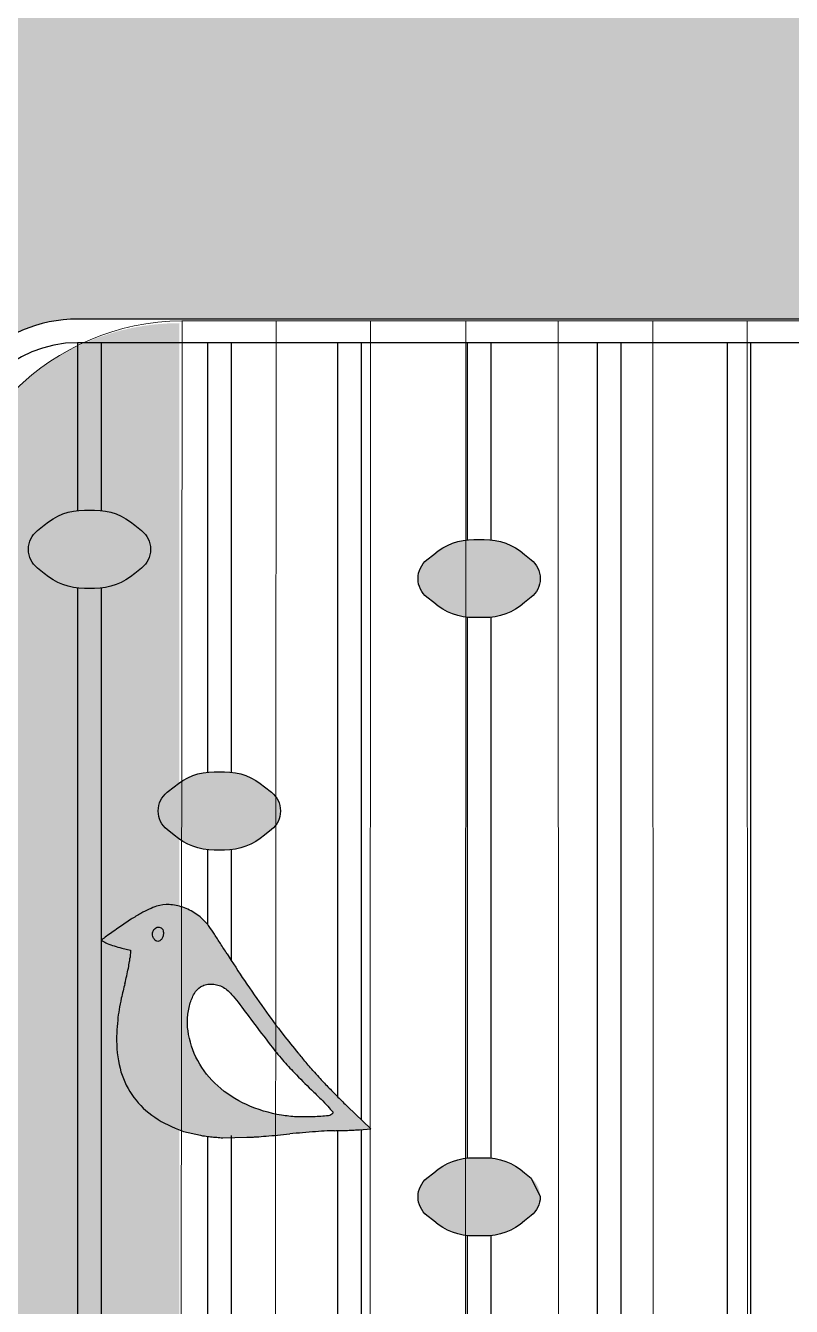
# Model space of a CAD drawing. Header units: millimetres. Extents: x 35877 to 3066687, y -650199 to -40525.
# Drawn here: x 147110.58 to 147126.79, y -179740.27 to -179713.15 of the extents above; entities that cross this region are included whole.
import ezdxf

# ---------------------------------------------------------------- set-up
doc = ezdxf.new("R2010")
doc.units = ezdxf.units.MM
doc.header["$MEASUREMENT"] = 0
for name, color, linetype, lineweight in [('A8_FURNITURE', 32, 'Continuous', 30), ('dim05', 1, 'Continuous', 13), ('Elevation 4.5', 206, 'Continuous', 5), ('FURNITURE', 32, 'Continuous', 9), ('NAME PLATE', 7, 'Continuous', 25)]:
    doc.layers.add(name, color=color, linetype=linetype, lineweight=lineweight)

msp = doc.modelspace()

# ---------------------------------------------------------------- hatches: boundary and pattern name
at = {"layer": 'dim05', "lineweight": 0, "true_color": 0xa47149, "transparency": 33554630}
h = msp.add_hatch(color=35, dxfattribs=at)
h.dxf.hatch_style = 1
h.paths.add_polyline_path([(147148.6692198804, -179711.3997529736), (147102.6771290681, -179711.3997529736), (147102.6847784789, -179803.3590777474), (147148.6768692911, -179803.3590777474), (147148.6756299932, -179788.4605452587), (147142.6768692911, -179788.4605452587), (147142.6768692911, -179791.3590777474, -0.4142135623730951), (147139.6768692911, -179794.3590777474), (147111.6793159325, -179794.3590777474, -0.4142135623730951), (147108.6793159325, -179791.3590777474), (147108.6793159325, -179722.3649777924, -0.4142135623730951), (147111.6793159325, -179719.3649777924), (147139.6768692911, -179719.3649777924, -0.4142135623730951), (147142.6768692911, -179722.3649777924), (147142.6768692911, -179749.2606801416), (147148.6723692487, -179749.2606801416)])
at = {"layer": 'Elevation 4.5', "lineweight": 0, "true_color": 0x000000, "transparency": 33554628}
h = msp.add_hatch(color=18, dxfattribs=at)
h.dxf.hatch_style = 1
h.paths.add_polyline_path([(147113.2223603216, -179724.243888833, 0.2335693837451339), (147113.0323269319, -179723.8437488668), (147112.8876572639, -179723.7294494846, 0.1866468864992515), (147112.0375844884, -179723.4129529946), (147111.8212512633, -179723.4129529946, 0.1866468864992447), (147110.9711784878, -179723.7294494846), (147110.8265088198, -179723.8437488668, 0.229438131234605), (147110.6364754301, -179724.2360761543, 0.2335693837451812), (147110.8265088197, -179724.6362161204), (147110.9711784878, -179724.7505155027, 0.1866468864992518), (147111.8212512633, -179725.0670119927), (147112.0375844883, -179725.0670119927, 0.1866468864992437), (147112.8876572639, -179724.7505155027), (147113.0323269319, -179724.6362161204, 0.229438131234605)])
h.paths.add_polyline_path([(147121.2817152716, -179724.4631638638), (147121.1370456036, -179724.3488644816, 0.1866468864992479), (147120.286972828, -179724.0323679916), (147120.070639603, -179724.0323679916, 0.186646886499249), (147119.2205668275, -179724.3488644816), (147119.0758971594, -179724.4631638639, 0.2294381312187934), (147118.8858637697, -179724.8554911513, 0.2335693837454127), (147119.0758971594, -179725.2556311174), (147119.2205668275, -179725.3699304997, 0.1866468864992496), (147120.070639603, -179725.6864269897), (147120.286972828, -179725.6864269897, 0.1866468864992459), (147121.1370456036, -179725.3699304997), (147121.2817152716, -179725.2556311175, 0.2294381312761696), (147121.4717486613, -179724.86330383, 0.2335693837839362)])
h.paths.add_polyline_path([(147115.7821230451, -179729.3847134651), (147115.6374533771, -179729.2704140829, 0.1866468864992447), (147114.7873806016, -179728.953917593), (147114.5710473766, -179728.953917593, 0.1866468864992453), (147113.720974601, -179729.2704140829), (147113.576304933, -179729.3847134652, 0.2294381312187938), (147113.3862715433, -179729.7770407527, 0.2335693837448415), (147113.576304933, -179730.1771807188), (147113.720974601, -179730.2914801011, 0.1866468864992492), (147114.5710473766, -179730.607976591), (147114.7873806016, -179730.607976591, 0.186646886499244), (147115.6374533771, -179730.2914801011), (147115.7821230451, -179730.1771807189, 0.229438131276169), (147115.9721564348, -179729.7848534313, 0.2335693837839357)])
h = msp.add_hatch(color=18, dxfattribs=at)
h.dxf.hatch_style = 1
edge = h.paths.add_edge_path()
edge.add_arc((147095.6144448667, -179744.8971524703), 22.71277757108558, 32.16172456926157, 32.81148210288643)
edge.add_arc((147100.8945560551, -179741.4928552149), 16.43035654375045, 32.81148210665176, 33.63723764329593)
edge.add_arc((147099.9158540101, -179742.1440515416), 17.60590507442646, 33.63732160428831, 34.28730340976625)
edge.add_arc((147113.9047304754, -179732.6060287093), 0.674793347500813, 34.28730343310656, 41.16894355051372)
edge.add_arc((147113.5080138439, -179732.9529482118), 1.201801152872894, 41.16894354354579, 55.9920307366927)
edge.add_arc((147113.5295935347, -179732.9209646011), 1.163218327600577, 55.99203073469801, 71.17988011244289)
edge.add_arc((147113.5668298247, -179732.8117155181), 1.047797777297143, 71.1799864031716, 87.21540258183099)
edge.add_arc((147113.5807003222, -179732.5265413828), 0.7622865198643559, 87.21540257365744, 107.569980809068)
edge.add_arc((147113.7399069698, -179733.0293381829), 1.289687106465092, 107.5699808175182, 114.984230487483)
edge.add_arc((147114.3034772528, -179734.2387875243), 2.62399560651567, 114.984230472451, 119.3422138767468)
edge.add_arc((147114.9110281893, -179735.3195639687), 3.863832637452334, 119.3422138913767, 122.918402823684)
edge.add_arc((147117.4932333081, -179739.3082356773), 8.615388727239672, 122.9184028174024, 124.8820485785528)
edge.add_arc((147144.9719757556, -179778.7244012969), 56.66448235709579, 124.8820485660495, 125.0486099598604)
edge.add_arc((147131.4920605827, -179759.5078074002), 33.19140002734221, 125.0486100054601, 125.297528854635)
edge.add_arc((147152.1096826968, -179788.6297826148), 68.87298886579251, 125.2975288079876, 125.400118313947)
edge.add_arc((147112.3600597586, -179732.6968740753), 0.2543122433924807, 125.400118316436, 130.7660377782542)
edge.add_arc((147112.2052168196, -179732.5172716855), 0.01717651394238802, 130.7660378935498, 241.7913550572283)
edge.add_arc((147112.8836199238, -179731.2525134982), 1.452392192579913, 241.7913550735764, 246.6074439563219)
edge.add_arc((147112.9547431333, -179731.0880988554), 1.631530925651959, 246.6074439603124, 252.0734011422824)
edge.add_arc((147113.1194091079, -179730.5790912304), 2.166510967779784, 252.0734011402797, 256.4923487535344)
edge.add_line((147112.6133658504, -179732.6856737697), (147112.7976708076, -179732.7299475065))
edge.add_line((147112.7976708076, -179732.7299475065), (147112.7886216123, -179732.8849338977))
edge.add_arc((147112.0368134197, -179732.841038049), 0.7530885764697608, 350.1867725936558, 356.65846321495945, ccw=False)
edge.add_arc((147107.3449054277, -179732.0294892722), 5.514665208493895, 348.6954306194755, 350.18677260226514, ccw=False)
edge.add_arc((147106.6942204095, -179731.899422537), 6.178222552240888, 347.16117339176003, 348.6954936126226, ccw=False)
edge.add_arc((147106.443034326, -179731.8421801609), 6.435848517784304, 345.672186875351, 347.1612144690426, ccw=False)
edge.add_arc((147124.3586181386, -179736.4180681835), 12.0548760364553, 165.6721868666316, 167.2040636775351)
edge.add_arc((147116.4958485573, -179734.6322772017), 3.991862026780903, 167.204063686911, 170.6969806769675)
edge.add_arc((147115.8828444198, -179734.5318564175), 3.370687006033028, 170.6970534266985, 174.5650807287393)
edge.add_arc((147119.0335353542, -179734.8316218753), 6.535606071972467, 174.565080738195, 176.9223248547493)
edge.add_arc((147115.110059103, -179734.6206672009), 2.606462683265474, 176.9223248525256, 191.7869719320551)
edge.add_arc((147114.3142660504, -179734.7867281933), 1.793527977553087, 191.7869719330732, 211.4585563509173)
edge.add_arc((147114.2493701577, -179734.8264319075), 1.717449979413286, 211.4585563533364, 231.6243327161126)
edge.add_arc((147114.5764751128, -179734.4133679206), 2.244346087587395, 231.6243327160234, 248.1267195580764)
edge.add_line((147113.7403326418, -179736.4961437437), (147113.9194467355, -179736.5680501387))
edge.add_line((147113.9194467355, -179736.5680501387), (147114.2786960371, -179736.6498498345))
edge.add_arc((147114.5736644744, -179735.1103831067), 1.567470632925063, 259.1533424034242, 262.434350220214)
edge.add_arc((147115.1166709069, -179731.0220438236), 5.691712875962254, 262.4343501949585, 263.6909855828025)
edge.add_arc((147115.1781172359, -179730.4662716086), 6.250871535311828, 263.6909856047576, 264.9343735003256)
edge.add_arc((147115.047696005, -179731.9375813713), 4.773792622310335, 264.9343735001598, 266.4562436123144)
edge.add_line((147114.7526241105, -179736.7022459532), (147115.2594638556, -179736.686532157))
edge.add_line((147115.2594638556, -179736.686532157), (147115.3853954824, -179736.686532157))
edge.add_arc((147115.385395482, -179735.6379559009), 1.048576256143861, 270.0000000222639, 274.4026507890214)
edge.add_arc((147113.2110968285, -179707.3975035508), 29.37260710579882, 274.4026507642312, 274.7970686569487)
edge.add_arc((147113.4147441004, -179709.8246139862), 26.9369681186945, 274.7971488530964, 275.310263421353)
edge.add_arc((147112.4336528355, -179699.2697551817), 37.53732586980061, 275.3103236337591, 275.7105061503938)
edge.add_arc((147118.1416000914, -179756.3501029898), 19.82770500941959, 94.91844812055871, 95.7105061553006, ccw=False)
edge.add_arc((147118.2222430901, -179757.2870395427), 20.76810566715427, 94.15348781103518, 94.9184901770812, ccw=False)
edge.add_arc((147118.0582650008, -179755.0288548357), 18.50397515314464, 93.39746178999599, 94.1535177038175, ccw=False)
edge.add_arc((147117.1487619165, -179739.7087125569), 3.156859616249403, 90.60034834854628, 93.39746178710669, ccw=False)
edge.add_arc((147117.0321524217, -179728.5801947689), 7.972269097740296, 270.6003483631366, 271.0369806123186)
edge.add_line((147117.1764324583, -179736.5511581886), (147117.8866248633, -179736.5153914638))
edge.add_arc((147134.0109122497, -179719.20706712), 23.65524752161354, 223.9404505925304, 227.0283183088817, ccw=False)
edge.add_arc((147128.5184520009, -179724.5221621643), 16.01214733226215, 222.896776801858, 223.8834857300156, ccw=False)
edge.add_arc((147119.6236484701, -179732.7867912541), 3.870416654803198, 220.0632280018442, 222.8967767977496, ccw=False)
edge.add_arc((147041.0445628834, -179798.8703798608), 98.80242968147073, 40.06322799918034, 40.1516844981128)
edge.add_arc((147054.2561336938, -179787.7249440291), 81.51757089850346, 40.15175099837433, 40.25570186641909)
edge.add_arc((147057.5475914094, -179784.9380433051), 77.20474009557171, 40.25575072261492, 40.34538112926886)
edge.add_arc((147111.88537408, -179738.7822109571), 5.909891156234724, 40.3453811102247, 40.94446054311418)
edge.add_arc((147122.2236875838, -179729.8128315031), 7.776981894013973, 217.2227130501662, 220.944460562683, ccw=False)
edge.add_arc((147135.5568753903, -179719.6840578926), 24.52111375975269, 215.641396512841, 217.2227130518501, ccw=False)
edge.add_arc((147137.4498003181, -179718.326787035), 26.85035160999695, 214.0867432932073, 215.6413965111122, ccw=False)
edge.add_arc((147131.9345349196, -179722.0590416868), 20.19093142486694, 212.1617245665263, 214.0867432949394, ccw=False)
edge = h.paths.add_edge_path(flags=16)
edge.add_arc((147113.4922099631, -179732.3662968056), 0.2322651146118047, 204.4953488956486, 219.9434680252169, ccw=False)
edge.add_arc((147113.4402354695, -179732.3899778519), 0.1751499683182469, 171.290389192147, 204.4953488683468, ccw=False)
edge.add_arc((147113.4310145561, -179732.3885652708), 0.1658214834924032, 136.6978099472737, 171.2903892049318, ccw=False)
edge.add_arc((147113.3933831611, -179732.3531005222), 0.1141120038685766, 93.00279646678632, 136.6978099550661, ccw=False)
edge.add_arc((147113.392674841, -179732.3395975795), 0.1005904958060329, 45.000014898631775, 93.00279645580622, ccw=False)
edge.add_arc((147113.3961493666, -179732.33612309), 0.09567680006221069, 11.325878481928214, 45.00003095784922, ccw=False)
edge.add_arc((147113.2362662295, -179732.368145997), 0.2587353297781608, -4.7066212332899795, 11.325878482564974, ccw=False)
edge.add_arc((147113.2229132961, -179732.3670466325), 0.272133442740565, 339.6071331042216, 355.2933787699598, ccw=False)
edge.add_arc((147113.3573739373, -179732.4170330425), 0.1286820390840577, 312.14464819820995, 339.6071330874381, ccw=False)
edge.add_arc((147113.3474777931, -179732.4060979051), 0.1434302898713241, 290.55917258419873, 312.14464822246345, ccw=False)
edge.add_arc((147113.3738594576, -179732.4764373323), 0.06830621089635083, 252.9833380006609, 290.55917254643856, ccw=False)
edge.add_arc((147113.3783991006, -179732.4616042584), 0.08381841382622764, 219.9434680186553, 252.98333803240502, ccw=False)
edge = h.paths.add_edge_path(flags=16)
edge.add_arc((147114.4606383263, -179733.7761480042), 0.3224896342936749, 104.54598176385619, 123.51146245731499, ccw=False)
edge.add_arc((147114.5051262744, -179733.9476023808), 0.4996217341068242, 90.8832227233267, 104.5459817776453, ccw=False)
edge.add_arc((147114.5057091666, -179733.9854123493), 0.5374361954011544, 77.69642233482853, 90.88322270792588, ccw=False)
edge.add_arc((147114.5213804175, -179733.9135590597), 0.4638938039961975, 62.970975317138425, 77.69642235515062, ccw=False)
edge.add_arc((147114.4493725493, -179734.0547056509), 0.622347246046015, 51.14747338085027, 62.970975305511615, ccw=False)
edge.add_arc((147114.3375659693, -179734.1935042296), 0.8005767519077509, 41.35852815053022, 51.14747337910302, ccw=False)
edge.add_arc((147112.6858926107, -179735.6475267959), 3.00107817356593, 37.224918750188124, 41.3585281564371, ccw=False)
edge.add_arc((147061.2282362498, -179774.741299066), 67.62470719938264, 36.79428501611818, 37.22491874805053, ccw=False)
edge.add_arc((147149.8216767679, -179708.4787191189), 43.00768952093476, 216.7942850155055, 217.637653555101)
edge.add_arc((147121.6104024458, -179730.2338751115), 7.382378137841509, 217.6376535555531, 220.7440865039881)
edge.add_arc((147120.5088541833, -179731.1828317362), 5.928443046414641, 220.7440865036091, 224.3298438756137)
edge.add_arc((147131.0106986226, -179720.9238262168), 20.60958506176154, 224.3298438766727, 225.7480068876762)
edge.add_arc((147103.6849395823, -179748.9725503434), 18.5494245306522, 44.86726686309112, 45.748006887651115, ccw=False)
edge.add_arc((147113.0940003519, -179739.6069835213), 5.27372242245683, 42.62086097932121, 44.86726685715291, ccw=False)
edge.add_arc((147111.3128576999, -179741.2460254049), 7.694244565161012, 41.450303158881525, 42.62086099310898, ccw=False)
edge.add_arc((147117.064018485, -179736.166714363), 0.02122358009796283, -32.61788156688658, 41.45030317844203, ccw=False)
edge.add_arc((147116.9762777083, -179736.1105632048), 0.125393616470867, 275.88485687641503, 327.3821184445491, ccw=False)
edge.add_arc((147116.4462816851, -179730.9686067943), 5.294591959775962, 272.4032081349221, 275.8848568685409, ccw=False)
edge.add_arc((147116.5001045184, -179732.2510643926), 4.011005426326134, 267.33728693384694, 272.40320813495885, ccw=False)
edge.add_arc((147116.438961106, -179733.5657900017), 2.694858799206424, 260.5119849194672, 267.33728693438877, ccw=False)
edge.add_arc((147116.4948360679, -179733.2314648053), 3.033820962743133, 245.8124506496482, 260.51198491980324, ccw=False)
edge.add_arc((147116.205780901, -179733.8750157068), 2.328334852051495, 227.8874133910659, 245.81245064905892, ccw=False)
edge.add_arc((147116.0078084867, -179734.0940193844), 2.033113430747092, 208.563410003735, 227.8874133889282, ccw=False)
edge.add_arc((147115.8264110322, -179734.192767491), 1.826579595609213, 187.620794974303, 208.563486297588, ccw=False)
edge.add_arc((147115.428097715, -179734.2460609796), 1.424716814798801, 176.1607285301803, 187.6207949680533, ccw=False)
edge.add_arc((147115.3149013541, -179734.238464553), 1.311265848237073, 163.965792939255, 176.1607285358748, ccw=False)
edge.add_arc((147115.0588491419, -179734.1648772952), 1.044849219870216, 150.4171642868732, 163.9657929342519, ccw=False)
edge.add_arc((147114.512771451, -179733.8548783374), 0.4169159444802546, 123.51146246436971, 150.4171642894861, ccw=False)
h = msp.add_hatch(color=18, dxfattribs=at)
h.dxf.hatch_style = 1
h.paths.add_polyline_path([(147121.4717486613, -179737.9568266399, 0.2335693837455621), (147121.2817152716, -179737.5566866738), (147121.1370456036, -179737.4423872915, 0.1866468864992518), (147120.286972828, -179737.1258908016), (147120.070639603, -179737.1258908016, 0.1866468864992447), (147119.2205668275, -179737.4423872915), (147119.0758971594, -179737.5566866738, 0.2294381312187929), (147118.8858637697, -179737.9490139613, 0.2335693837448415), (147119.0758971594, -179738.3491539274), (147119.2205668275, -179738.4634533097, 0.1866468864992493), (147120.070639603, -179738.7799497996), (147120.286972828, -179738.7799497996, 0.1866468864992456), (147121.1370456036, -179738.4634533097), (147121.2817152716, -179738.3491539275, 0.2294381312761698)])
at = {"layer": 'NAME PLATE', "lineweight": 0, "true_color": 0x000000, "transparency": 33554687}
h = msp.add_hatch(color=18, dxfattribs=at)
h.dxf.hatch_style = 1
h.set_gradient(color1=(153, 155, 55), color2=(229, 232, 120), name='INVCYLINDER')
h.paths.add_polyline_path([(147142.9288946, -179724.4331572106, 0.4109880837196706), (147137.8916971107, -179719.4511910097), (147137.8916971107, -179762.3972749645), (147142.9288946, -179762.3936251742)], flags=17)
h.paths.add_polyline_path([(147142.9290618179, -179766.4111629302, 0.9852287181319922), (147142.8666588266, -179762.4127009826), (147137.8916971107, -179762.3972749645), (147137.8916971107, -179789.3580342925), (147113.829553304, -179789.3580342925), (147113.829553304, -179719.4508876503, 0.4142438736979137), (147108.8468720317, -179724.4331572536), (147108.7996058999, -179789.3826911348, 0.4139882622943566), (147113.7996044203, -179794.3865375537), (147137.8489183169, -179794.4050383065, 0.4196556007892562), (147142.9575561092, -179789.377809019)])

# ---------------------------------------------------------------- linework, layer by layer
at = {"layer": 'A8_FURNITURE', "linetype": 'ByBlock', "lineweight": 15, "transparency": 33554687}
for p, q in [((147113.8932416859, -179719.4039058594, 531.9840777681574), (147113.8310902873, -179789.3100923572, -260.0136148767915)), ((147113.8840111741, -179719.4039052458, -42.33362148404757), (147137.8916374448, -179719.4055010982, 42.33362148404757)), ((147115.8796231722, -179719.4040378996, 2.395492587626329), (147115.8388572151, -179789.3116369003, -1.503754232695003)), ((147117.8809062414, -179719.4041709304, 2.394176148815795), (147117.868025429, -179766.3609411842)), ((147119.8954690324, -179719.4043048439, 2.393617538788078), (147119.8837005215, -179762.3653141177, -0.000630084406848308)), ((147121.868025274, -179762.3627316185), (147121.8542008284, -179719.404435046, -487.9421630689676)), ((147123.8680251966, -179762.3621749048), (147123.8542010528, -179719.4045679915, -487.9134593371583)), ((147125.8680251191, -179762.361618191), (147125.8542012771, -179719.404700937, -487.884758061))]:
    msp.add_line(p, q, dxfattribs=at)
msp.add_arc((147113.9146969346, -179724.472434839, -42.33362148404757), 5.068622480763499, 90.34687438484784, 179.0214386323022, dxfattribs=at)
at = {"layer": 'Elevation 4.5', "color": 18, "lineweight": 30, "true_color": 0x000000, "transparency": 33554687}
for p, q in [((147111.6794178759, -179719.8649777924), (147111.6794178759, -179723.419177447)), ((147112.1794178759, -179719.8649777924), (147112.1794178759, -179723.419177447)), ((147114.4292139891, -179719.8649777924), (147114.4292139891, -179728.9601420454)), ((147114.9292139891, -179719.8649777924), (147114.9292139891, -179728.9601420454)), ((147117.1790101023, -179719.8649777924), (147117.1790101023, -179735.8276536255)), ((147117.6790101023, -179719.8649777924), (147117.6790101023, -179736.3149091399)), ((147119.9288062155, -179719.8649777924), (147119.9288062155, -179724.038592444)), ((147120.4288062155, -179719.8649777924), (147120.4288062155, -179724.038592444)), ((147122.6786023287, -179719.8649777924), (147122.6786023287, -179752.3410726498)), ((147123.1786023287, -179719.8649777924), (147123.1786023287, -179748.1861331124)), ((147125.4283984419, -179719.8649777924), (147125.4283984419, -179729.4199573883)), ((147125.9283984419, -179719.8649777924), (147125.9283984419, -179729.4030292508)), ((147111.6794178759, -179725.0607875403), (147111.6794178759, -179741.7828373673)), ((147112.1794178759, -179725.0607875403), (147112.1794178759, -179741.7828373672)), ((147119.9288062155, -179725.6802025372), (147119.9288062155, -179737.132115254)), ((147120.4288062155, -179725.6802025372), (147120.4288062155, -179737.132115254)), ((147125.4283984419, -179729.4199573883), (147125.4283984419, -179741.3330607878)), ((147125.9283984419, -179729.4030292508), (147125.9283984419, -179741.3330607877)), ((147114.4292139891, -179730.6017521386), (147114.4292139891, -179732.1814546807)), ((147114.9292139891, -179730.6017521386), (147114.9292139891, -179732.9444802105)), ((147112.6133654458, -179732.6856736725), (147112.7976708076, -179732.7299475065)), ((147112.7976708076, -179732.7299475065), (147112.7886216514, -179732.8849332292)), ((147117.8866248633, -179736.5153914638), (147117.3958361404, -179736.0414633904)), ((147113.7403341509, -179736.4961443495), (147113.9194467355, -179736.5680501387)), ((147117.6459648458, -179736.5321914242), (147117.8866248633, -179736.5153914638)), ((147113.9194467355, -179736.5680501387), (147114.2786960371, -179736.6498498345)), ((147114.4292139891, -179736.6720879339), (147114.4292139891, -179751.4533460221)), ((147114.7526241105, -179736.7022459532), (147115.2594638556, -179736.686532157)), ((147114.9292139891, -179736.6551597964), (147114.9292139891, -179751.4533460221)), ((147115.2594638556, -179736.686532157), (147115.3853965236, -179736.686532157)), ((147117.1790101023, -179736.5511111145), (147117.1790101023, -179775.0379045549)), ((147117.6790101023, -179736.5298846056), (147117.6790101023, -179775.0477868053)), ((147119.9288062155, -179738.7737253472), (147119.9288062155, -179751.4821111864)), ((147120.4288062155, -179738.7737253472), (147120.4288062155, -179752.3156759286))]:
    msp.add_line(p, q, dxfattribs=at)
msp.add_lwpolyline([(147142.1768692911, -179749.2606801416), (147142.1768692911, -179722.3649777924, 0.4142135623730951), (147139.6768692911, -179719.8649777924), (147111.6793159325, -179719.8649777924, 0.4142135623730951), (147109.1793159325, -179722.3649777924), (147109.1793159325, -179791.3590777474, 0.4142135623730951), (147111.6793159325, -179793.8590777474), (147139.6768692911, -179793.8590777474, 0.4142135623730951), (147142.1768692911, -179791.3590777474), (147142.1768692911, -179788.4605452587)], format="xyb", dxfattribs=at)
for points in [[(147113.2223603216, -179724.2360761543), (147113.2223603216, -179724.243888833, -0.2294381312374742), (147113.0323269319, -179724.6362161204), (147112.8876572639, -179724.7505155027, -0.1866468864992491), (147112.0375844883, -179725.0670119927), (147111.8212512633, -179725.0670119927, -0.1866468864992491), (147110.9711784878, -179724.7505155027), (147110.8265088197, -179724.6362161204, -0.2294381312374742), (147110.6364754301, -179724.243888833), (147110.6364754301, -179724.2360761543, -0.2294381312374741), (147110.8265088198, -179723.8437488668), (147110.9711784878, -179723.7294494846, -0.1866468864992491), (147111.8212512633, -179723.4129529946), (147112.0375844884, -179723.4129529946, -0.1866468864992491), (147112.8876572639, -179723.7294494846), (147113.0323269319, -179723.8437488668, -0.2294381312374741)], [(147121.4717486613, -179724.8554911513), (147121.4717486613, -179724.86330383, -0.2294381312374742), (147121.2817152716, -179725.2556311174), (147121.1370456036, -179725.3699304997, -0.1866468864992491), (147120.286972828, -179725.6864269897), (147120.070639603, -179725.6864269897, -0.1866468864992491), (147119.2205668275, -179725.3699304997), (147119.0758971594, -179725.2556311174, -0.2294381312374742), (147118.8858637697, -179724.86330383), (147118.8858637697, -179724.8554911513, -0.2294381312374741), (147119.0758971594, -179724.4631638638), (147119.2205668275, -179724.3488644816, -0.1866468864992491), (147120.070639603, -179724.0323679916), (147120.286972828, -179724.0323679916, -0.1866468864992491), (147121.1370456036, -179724.3488644816), (147121.2817152716, -179724.4631638638, -0.2294381312374741)], [(147115.9721564348, -179729.7770407527), (147115.9721564348, -179729.7848534313, -0.2294381312374742), (147115.7821230452, -179730.1771807188), (147115.6374533771, -179730.2914801011, -0.1866468864992491), (147114.7873806016, -179730.607976591), (147114.5710473766, -179730.607976591, -0.1866468864992491), (147113.720974601, -179730.2914801011), (147113.576304933, -179730.1771807188, -0.2294381312374742), (147113.3862715433, -179729.7848534313), (147113.3862715433, -179729.7770407527, -0.2294381312374741), (147113.576304933, -179729.3847134652), (147113.720974601, -179729.2704140829, -0.1866468864992491), (147114.5710473766, -179728.953917593), (147114.7873806016, -179728.953917593, -0.1866468864992491), (147115.6374533771, -179729.2704140829), (147115.7821230452, -179729.3847134652, -0.2294381312374741)], [(147113.4638030442, -179732.2684693393, -0.147998), (147113.4899629786, -179732.3173332984, -0.070065), (147113.4941294383, -179732.38937184, -0.06855499999999999), (147113.4779909762, -179732.4618727248, -0.120405), (147113.4437202104, -179732.5124447206, -0.09446399999999999), (147113.3978468428, -179732.5403931279, -0.16544), (147113.3538697931, -179732.5417531172, -0.145171), (147113.3141373748, -179732.515418356, -0.06750700000000001), (147113.2808500624, -179732.4625988089, -0.145904), (147113.2671049371, -179732.3634574793, -0.152099), (147113.3103387623, -179732.2748370106, -0.193), (147113.3874059177, -179732.2391451714, -0.212568)], [(147114.7321927816, -179733.5003332032, -0.051635), (147114.839780747, -179733.5700433625, -0.042739), (147114.9384707128, -179733.6645083648, -0.018038), (147115.075550327, -179733.8320361726, -0.001879), (147115.3815001766, -179734.2379037777, 0.00368), (147115.7643910904, -179734.7420519274, 0.013555), (147116.0172796633, -179735.0522238442, 0.015647), (147116.2680723946, -179735.3255611233, 0.006188), (147116.6290189642, -179735.6860173354, -0.003843), (147116.8317212134, -179735.8865546548, -0.009801), (147116.9746630809, -179736.0359045564, -0.005108), (147117.0799261921, -179736.1526649784, -0.334926), (147117.081894784, -179736.1781545679, -0.228559), (147116.9891342113, -179736.2352959967, -0.015192), (147116.6683077068, -179736.2585414315, -0.022109), (147116.3137646427, -179736.2577390713, -0.029789), (147115.9947426193, -179736.2237843365, -0.06422699999999999), (147115.2518084955, -179735.9989459865, -0.078375), (147114.6444106917, -179735.6022291426, -0.084521), (147114.2221254546, -179735.0660720225, -0.091628), (147114.0159650576, -179734.4350037231, -0.050044), (147114.0065774377, -179734.1506769998, -0.053263), (147114.0546477252, -179733.8762782535, -0.059186), (147114.1502034467, -179733.6490547552, -0.11794), (147114.2825896984, -179733.5072646645, -0.082944), (147114.3796443755, -179733.4639949261, -0.059685), (147114.4974249276, -179733.4480400059, -0.057602), (147114.6202325928, -179733.4603199298, -0.06434)], [(147121.4717486613, -179737.9490139613), (147121.4717486613, -179737.9568266399, -0.2294381312374742), (147121.2817152716, -179738.3491539274), (147121.1370456036, -179738.4634533097, -0.1866468864992491), (147120.286972828, -179738.7799497996), (147120.070639603, -179738.7799497996, -0.1866468864992491), (147119.2205668275, -179738.4634533097), (147119.0758971594, -179738.3491539274, -0.2294381312374742), (147118.8858637697, -179737.9568266399), (147118.8858637697, -179737.9490139613, -0.2294381312374741), (147119.0758971595, -179737.5566866738), (147119.2205668275, -179737.4423872915, -0.1866468864992491), (147120.070639603, -179737.1258908016), (147120.286972828, -179737.1258908016, -0.1866468864992491), (147121.1370456036, -179737.4423872915), (147121.2817152716, -179737.5566866738)]]:
    msp.add_lwpolyline(points, format="xyb", close=True, dxfattribs=at)
for centre, radius, start, end in [((147114.303477253, -179734.2387875236), 2.623995605995932, 114.9842620505962, 119.3423412243183), ((147113.7399069696, -179733.0293381829), 1.289687106467398, 107.570058227055, 114.9842947078556), ((147113.5807003222, -179732.5265413829), 0.7622865199143046, 87.21550114132543, 107.5701117891655), ((147113.5668298246, -179732.8117155182), 1.04779777737952, 71.17894093709971, 87.21547428581611), ((147113.5295935347, -179732.9209646012), 1.163218327678083, 55.99033052553904, 71.17893838429171), ((147117.4932333073, -179739.3082356771), 8.615388726649833, 122.9184072270355, 124.8820001330462), ((147114.9110281892, -179735.3195639692), 3.863832637864203, 119.3423003619408, 122.9184126580649), ((147113.5080138438, -179732.9529482117), 1.201801152876731, 41.16895437226042, 55.99038510698875), ((147113.9047304753, -179732.6060287093), 0.6747933476355904, 34.28728766469946, 41.16896283715685), ((147152.1096826949, -179788.6297826079), 68.87298885913003, 125.2974447403917, 125.4001187704238), ((147131.4920605663, -179759.5078074114), 33.19140002708405, 125.0486907877707, 125.2973543724523), ((147144.9719757628, -179778.724401287), 56.66448235315305, 124.8820412123029, 125.0486573099175), ((147099.9158540132, -179742.1440515444), 17.60590507348274, 33.63963304974449, 34.28730281757506), ((147100.8945560548, -179741.492855214), 16.43035654344781, 32.81145026824028, 33.63971445101959), ((147112.2052168196, -179732.5172716855), 0.01717651394821247, 130.7660965104147, 241.7913230660672), ((147112.3600597586, -179732.6968740755), 0.2543122435719983, 125.4002412998834, 130.7660417286933), ((147112.8836199237, -179731.2525134983), 1.452392192378978, 241.7913546969737, 246.6073872706736), ((147112.9547431332, -179731.0880988549), 1.631530926074752, 246.6073935026667, 252.0732910358252), ((147113.1194091077, -179730.5790912306), 2.166510967498774, 252.0733182190897, 256.4923377517696), ((147095.614444866, -179744.8971524703), 22.7127775716815, 32.16172667348426, 32.8114590732156), ((147107.3449054268, -179732.0294892722), 5.514665209368815, 348.6964097871125, 350.1867665950332), ((147112.0368134197, -179732.8410380489), 0.7530885764547112, 350.1867285793644, 356.6585141558094), ((147131.93453492, -179722.0590416873), 20.19093142500675, 212.1617221963814, 214.0865859447735), ((147106.4430343267, -179731.8421801605), 6.435848517269968, 345.6721553977517, 347.1611371658562), ((147106.6942204099, -179731.8994225362), 6.178222552010446, 347.161092860886, 348.6963676043107), ((147124.3586181391, -179736.4180681819), 12.05487603655545, 165.6722036769508, 167.2040408262525), ((147137.4498003183, -179718.3267870339), 26.85035161077118, 214.0866249709603, 215.6411502206613), ((147116.495848557, -179734.632277202), 3.991862026580391, 167.2039946496221, 170.6960167389348), ((147115.8828444202, -179734.531856417), 3.370687006320364, 170.6959118642012, 174.5650719962682), ((147135.5568753902, -179719.6840578931), 24.5211137593664, 215.6411268245673, 217.2226944170249), ((147119.0335353542, -179734.8316218751), 6.535606071959995, 174.5650762340504, 176.9223706527605), ((147115.1100591028, -179734.6206672009), 2.606462683102706, 176.9224396811572, 191.787004592849), ((147122.2236875839, -179729.8128315026), 7.776981894470183, 217.2226542962441, 220.9444901039464), ((147114.3142660504, -179734.7867281933), 1.793527977537208, 191.7870193976384, 211.457263435602), ((147111.8853740807, -179738.7822109572), 5.909891155698539, 40.34533837242018, 40.94442167811344), ((147057.5475914003, -179784.9380433026), 77.20474010099319, 40.25393379182165, 40.34537785101256), ((147054.2561336918, -179787.7249440339), 81.51757090312233, 40.15176540673558, 40.25398107157797), ((147041.0445628763, -179798.8703798736), 98.8024296951526, 40.06323170780018, 40.15169638766467), ((147119.6236484702, -179732.7867912537), 3.870416655076666, 220.0631333865117, 222.8968382302371), ((147128.5184520022, -179724.5221621665), 16.01214733164903, 222.896791642502, 223.8834188702524), ((147129.785877044, -179723.3032190203), 17.77060933858912, 223.8833701468437, 224.8626636515203), ((147114.2493701577, -179734.8264319075), 1.717449979410189, 211.4572061628536, 231.624669425952), ((147127.4920667595, -179725.5860600769), 14.53441884502409, 224.8626611529595, 226.0012335160836), ((147114.5764751128, -179734.4133679207), 2.244346087537092, 231.6245903782496, 248.1267610720835), ((147114.5736644747, -179735.1103831069), 1.567470632715429, 259.1533423915507, 262.43433292887), ((147115.1166709056, -179731.0220438234), 5.691712876012644, 262.4343454510069, 263.6911730712479), ((147115.178117237, -179730.4662716094), 6.250871534586711, 263.6911562976185, 264.9344625167734), ((147115.0476960048, -179731.9375813722), 4.773792621397258, 264.934490073543, 266.4562436128343), ((147115.3853954823, -179735.6379559013), 1.048576255737577, 270.0000568976769, 274.4025813558492), ((147113.2110968257, -179707.3975035511), 29.37260710572787, 274.4026482911951, 274.7970720492501), ((147113.4147441002, -179709.8246139828), 26.93696812207203, 274.7971525442723, 275.3102926893719), ((147112.4336528322, -179699.269755183), 37.53732586885415, 275.3103446406365, 275.7104979593785), ((147118.1416000909, -179756.3501029897), 19.8277050092522, 94.91846796861732, 95.71052167073483), ((147118.2222430894, -179757.287039543), 20.7681056674129, 94.15349871873738, 94.9185091246277), ((147118.0582650014, -179755.0288548366), 18.50397515404232, 93.39745758670259, 94.15352995009712), ((147117.1487619165, -179739.7087125573), 3.156859616601853, 90.60039606350583, 93.39743714020844), ((147117.0321524226, -179728.5801947698), 7.972269096788517, 270.6003294621767, 271.5234740689025), ((147116.8823667237, -179722.948390697), 13.60606469751603, 271.5234857007036, 272.1420494343353), ((147116.9016694666, -179723.4649416698), 13.08915319337521, 272.142127904552, 272.7650460839433), ((147117.2786403426, -179731.2702790308), 5.274717938023607, 272.7650550723715, 273.9932356462554)]:
    msp.add_arc(centre, radius, start, end, dxfattribs=at)
at = {"layer": 'FURNITURE', "lineweight": 30, "transparency": 33554687}
msp.add_lwpolyline([(147142.6768692911, -179749.2606801416), (147142.6768692911, -179722.3649777924, 0.414213562373095), (147139.6768692911, -179719.3649777924), (147111.6793159325, -179719.3649777924, 0.414213562373095), (147108.6793159325, -179722.3649777924), (147108.6793159325, -179791.3590777474, 0.414213562373095), (147111.6793159325, -179794.3590777474), (147139.6768692911, -179794.3590777474, 0.414213562373095), (147142.6768692911, -179791.3590777474), (147142.6768692911, -179788.4605452587)], format="xyb", dxfattribs=at)

doc.saveas('drawing.dxf')
